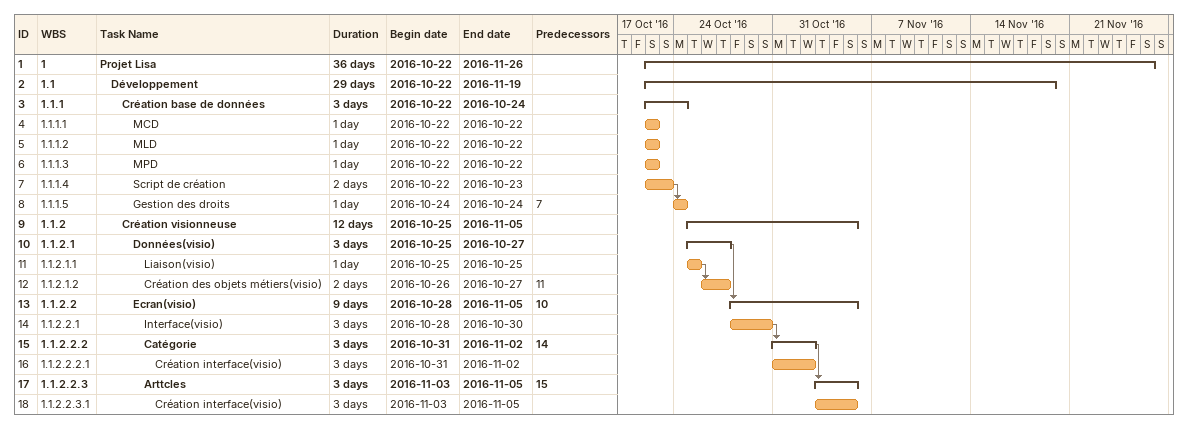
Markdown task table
| ID | WBS | Task | Duration | Start | Finish | Predecessors |
|---|---|---|---|---|---|---|
| 1 | 1 | **Projet Lisa** | 36d | 2016-10-22 | 2016-11-26 |  |
| 2 | 1.1 | **Développement** | 29d | 2016-10-22 | 2016-11-19 |  |
| 3 | 1.1.1 | **Création base de données** | 3d | 2016-10-22 | 2016-10-24 |  |
| 4 | 1.1.1.1 | MCD | 1d | 2016-10-22 | 2016-10-22 |  |
| 5 | 1.1.1.2 | MLD | 1d | 2016-10-22 | 2016-10-22 |  |
| 6 | 1.1.1.3 | MPD | 1d | 2016-10-22 | 2016-10-22 |  |
| 7 | 1.1.1.4 | Script de création | 2d | 2016-10-22 | 2016-10-23 |  |
| 8 | 1.1.1.5 | Gestion des droits | 1d | 2016-10-24 | 2016-10-24 | 7 |
| 9 | 1.1.2 | **Création visionneuse** | 12d | 2016-10-25 | 2016-11-05 |  |
| 10 | 1.1.2.1 | **Données(visio)** | 3d | 2016-10-25 | 2016-10-27 |  |
| 11 | 1.1.2.1.1 | Liaison(visio) | 1d | 2016-10-25 | 2016-10-25 |  |
| 12 | 1.1.2.1.2 | Création des objets métiers(visio) | 2d | 2016-10-26 | 2016-10-27 | 11 |
| 13 | 1.1.2.2 | **Ecran(visio)** | 9d | 2016-10-28 | 2016-11-05 | 10 |
| 14 | 1.1.2.2.1 | Interface(visio) | 3d | 2016-10-28 | 2016-10-30 |  |
| 15 | 1.1.2.2.2 | **Catégorie** | 3d | 2016-10-31 | 2016-11-02 | 14 |
| 16 | 1.1.2.2.2.1 | Création interface(visio) | 3d | 2016-10-31 | 2016-11-02 |  |
| 17 | 1.1.2.2.3 | **Arttcles** | 3d | 2016-11-03 | 2016-11-05 | 15 |
| 18 | 1.1.2.2.3.1 | Création interface(visio) | 3d | 2016-11-03 | 2016-11-05 |  |
